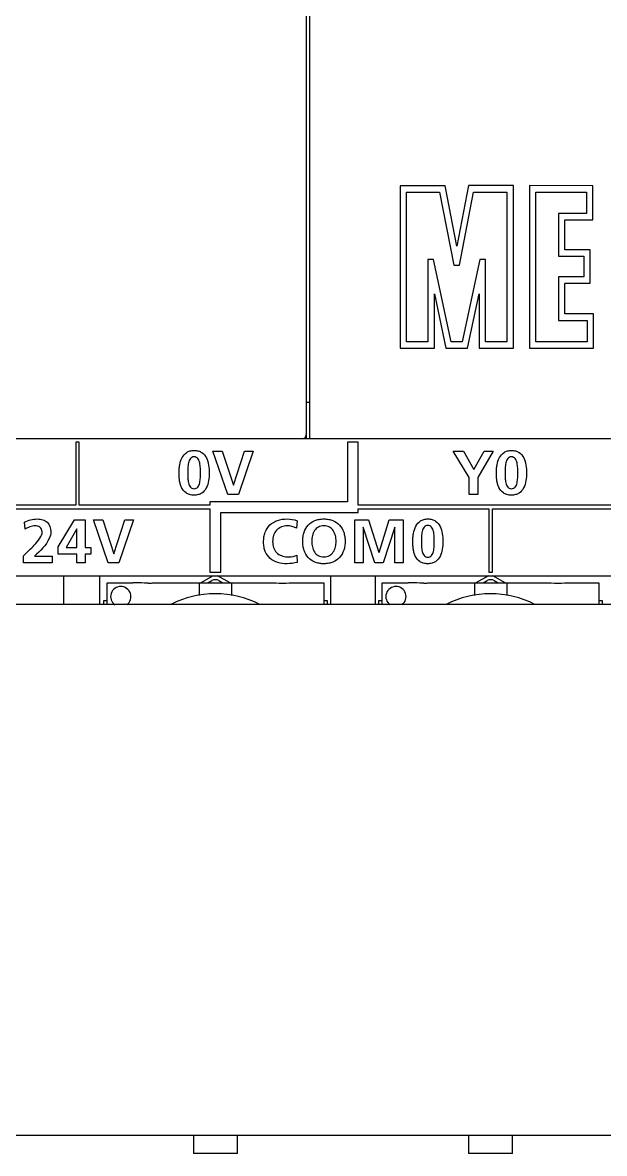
# Model space of a CAD drawing. Header units: millimetres. Extents: x 0 to 900, y 0 to 297.
# Drawn here: x 671.11 to 673.123, y 139.555 to 143.47 of the extents above; entities that cross this region are included whole.
import ezdxf

# ---------------------------------------------------------------- set-up
doc = ezdxf.new("R2010")
doc.units = ezdxf.units.MM

msp = doc.modelspace()

# ---------------------------------------------------------------- linework, layer by layer
at = {"color": 7, "linetype": 'Continuous'}
for p, q in [((672.09128072, 148.45542821), (672.09128072, 142.03042821)), ((672.10378072, 142.03042821), (672.10378072, 148.45542821)), ((672.41628072, 142.90542137), (672.41628072, 142.34292821)), ((672.57161001, 142.90542137), (672.41628072, 142.90542137)), ((672.57191292, 142.90523963), (672.57161001, 142.90542137)), ((672.61225976, 142.69665977), (672.57191292, 142.90523963)), ((672.65284893, 142.90560311), (672.61225976, 142.69665977)), ((672.80854171, 142.90560311), (672.65284893, 142.90560311)), ((672.80854171, 142.34286762), (672.80854171, 142.90560311)), ((672.86354912, 142.90560311), (672.86354912, 142.34292821)), ((673.08285178, 142.90542137), (672.86354912, 142.90560311)), ((673.08285178, 142.78710698), (673.08285178, 142.90542137)), ((672.43772634, 142.3651008), (672.43772634, 142.88336994)), ((672.43772634, 142.88336994), (672.55258763, 142.88336994)), ((672.55258763, 142.88336994), (672.60165811, 142.63038433)), ((672.62152863, 142.63044491), (672.67072028, 142.88336994)), ((672.67072028, 142.88336994), (672.67072028, 142.8831882)), ((672.67072028, 142.8831882), (672.78564215, 142.8831882)), ((672.78564215, 142.8831882), (672.78558157, 142.3651008)), ((672.88572171, 142.8831882), (673.06067919, 142.88336994)), ((672.88584287, 142.3651008), (672.88572171, 142.8831882)), ((673.06067919, 142.88336994), (673.06067919, 142.80927957)), ((672.96441623, 142.80927957), (672.96441623, 142.6611594)), ((673.06067919, 142.80927957), (672.96441623, 142.80927957)), ((672.98658882, 142.68333199), (672.98658882, 142.78710698)), ((672.98658882, 142.78710698), (673.08285178, 142.78710698)), ((672.51181672, 142.65001252), (672.51181672, 142.3651008)), ((672.53162665, 142.64995194), (672.51181672, 142.65001252)), ((672.59305563, 142.3651008), (672.53162665, 142.64995194)), ((672.69210532, 142.65001252), (672.63061576, 142.3651008)), ((672.71155177, 142.65001252), (672.69210532, 142.65001252)), ((672.71155177, 142.3651008), (672.71155177, 142.65001252)), ((672.96441623, 142.6611594), (673.05219787, 142.6611594)), ((673.07406756, 142.68339257), (672.98658882, 142.68333199)), ((673.05219787, 142.6611594), (673.05189497, 142.66109881)), ((673.05189497, 142.66109881), (673.05189497, 142.58991632)), ((673.07406756, 142.56768315), (673.07406756, 142.68339257)), ((672.60165811, 142.63038433), (672.62152863, 142.63044491)), ((672.96441623, 142.58991632), (672.96441623, 142.43913059)), ((673.05189497, 142.58991632), (672.96441623, 142.58991632)), ((672.98658882, 142.56744083), (672.98689172, 142.56774373)), ((672.98658882, 142.46136376), (672.98658882, 142.56744083)), ((672.98689172, 142.56774373), (673.07406756, 142.56768315)), ((672.53471628, 142.34292821), (672.5346557, 142.5311529)), ((672.5346557, 142.5311529), (672.57488138, 142.34292821)), ((672.64963814, 142.34286762), (672.68980325, 142.5311529)), ((672.68980325, 142.5311529), (672.68986383, 142.34286762)), ((673.08582024, 142.46136376), (672.98658882, 142.46136376)), ((673.08569908, 142.34286762), (673.08582024, 142.46136376)), ((672.96441623, 142.43913059), (673.06364765, 142.43913059)), ((673.06364765, 142.43913059), (673.06346591, 142.3651008)), ((672.41628072, 142.34292821), (672.53471628, 142.34292821)), ((672.51181672, 142.3651008), (672.43772634, 142.3651008)), ((672.57488138, 142.34292821), (672.64963814, 142.34286762)), ((672.63061576, 142.3651008), (672.59305563, 142.3651008)), ((672.68986383, 142.34286762), (672.69004557, 142.34292821)), ((672.69004557, 142.34292821), (672.80854171, 142.34286762)), ((672.78558157, 142.3651008), (672.71155177, 142.3651008)), ((672.86354912, 142.34292821), (673.08569908, 142.34286762)), ((673.06346591, 142.3651008), (672.88584287, 142.3651008)), ((672.10378072, 142.15542821), (672.09128072, 142.15542821)), ((668.67878072, 142.03042821), (680.42878072, 142.03042821)), ((671.29349827, 142.01782598), (671.29349827, 141.79912708)), ((671.30598689, 142.01782598), (671.29349827, 142.01782598)), ((671.30598689, 141.79912708), (671.30598689, 142.01782598)), ((671.81991547, 141.83659435), (671.76841068, 141.98641474)), ((671.76841068, 141.98641474), (671.80060118, 141.98641474)), ((671.80060118, 141.98641474), (671.83903598, 141.86880638)), ((671.83946663, 141.86880638), (671.87744926, 141.98641474)), ((671.90729276, 141.98641474), (671.85684303, 141.83659435)), ((671.87744926, 141.98641474), (671.90729276, 141.98641474)), ((672.23397755, 142.01782598), (672.23397755, 141.81161571)), ((672.27148648, 142.01782598), (672.23397755, 142.01782598)), ((672.27148648, 141.79912708), (672.27148648, 142.01782598)), ((672.65497357, 141.89585071), (672.60023896, 141.98641474)), ((672.60023896, 141.98641474), (672.63544395, 141.98641474)), ((672.63544395, 141.98641474), (672.67086426, 141.92351946)), ((672.67086426, 141.92351946), (672.706909, 141.98641474)), ((672.73869039, 141.98641474), (672.68501085, 141.89585071)), ((672.706909, 141.98641474), (672.73869039, 141.98641474)), ((672.65497357, 141.83659435), (672.65497357, 141.89585071)), ((672.68501085, 141.89585071), (672.68501085, 141.83659435)), ((671.85684303, 141.83659435), (671.81991547, 141.83659435)), ((672.68501085, 141.83659435), (672.65497357, 141.83659435)), ((671.29349827, 141.79912708), (670.81722964, 141.79912708)), ((671.75770623, 141.79912708), (671.30598689, 141.79912708)), ((671.75770623, 141.81161571), (671.75770623, 141.79912708)), ((672.23397755, 141.81161571), (671.75770623, 141.81161571)), ((673.19947444, 141.79912708), (672.27148648, 141.79912708)), ((670.82971826, 141.78663846), (671.75770623, 141.78663846)), ((671.23305795, 141.65469113), (671.28908449, 141.74913094)), ((671.28908449, 141.74913094), (671.32644269, 141.74913094)), ((671.32644269, 141.74913094), (671.32644269, 141.65275324)), ((671.40630527, 141.59931056), (671.35477894, 141.74913094)), ((671.35477894, 141.74913094), (671.38699097, 141.74913094)), ((671.38699097, 141.74913094), (671.42540425, 141.63152259)), ((671.42583489, 141.63152259), (671.46381752, 141.74913094)), ((671.49366102, 141.74913094), (671.4432113, 141.59931056)), ((671.46381752, 141.74913094), (671.49366102, 141.74913094)), ((671.75770623, 141.78663846), (671.75770623, 141.56786959)), ((671.79521785, 141.56786959), (671.79521785, 141.77410678)), ((671.79521785, 141.77410678), (672.27148648, 141.77410678)), ((672.25899739, 141.59930753), (672.25899739, 141.74917374)), ((672.25899739, 141.74917374), (672.30707717, 141.74917374)), ((672.27148648, 141.77410678), (672.27148648, 141.78663846)), ((672.27148648, 141.78663846), (672.72322735, 141.78663846)), ((672.30707717, 141.74917374), (672.34271256, 141.63561321)), ((672.34314472, 141.63561321), (672.37875806, 141.74917374)), ((672.37875806, 141.74917374), (672.42684224, 141.74917374)), ((672.42684224, 141.74917374), (672.42684224, 141.59930753)), ((672.72322735, 141.78663846), (672.72322735, 141.56786959)), ((672.73571597, 141.56786959), (672.73571597, 141.78663846)), ((672.73571597, 141.78663846), (673.66368779, 141.78663846)), ((671.1183349, 141.71610069), (671.11596637, 141.74099181)), ((671.29724516, 141.7177802), (671.26010228, 141.65275324)), ((671.2976758, 141.65275324), (671.2976758, 141.7177802)), ((672.05980344, 141.74550921), (672.05765147, 141.7201486)), ((672.28776235, 141.72255633), (672.28776235, 141.59930753)), ((672.32854395, 141.59930753), (672.28819451, 141.72294439)), ((672.39766276, 141.72294439), (672.35731332, 141.59930753)), ((672.39809492, 141.59930753), (672.39809492, 141.72294439)), ((671.23305795, 141.63044598), (671.23305795, 141.65469113)), ((671.26010228, 141.65275324), (671.2976758, 141.65275324)), ((671.32644269, 141.65275324), (671.34554167, 141.65275324)), ((671.34554167, 141.65275324), (671.34554167, 141.63044598)), ((671.11254276, 141.59931056), (671.11254276, 141.62441699)), ((671.21212875, 141.59931056), (671.11254276, 141.59931056)), ((671.15095604, 141.62290974), (671.21212875, 141.62290974)), ((671.21212875, 141.62290974), (671.21212875, 141.59931056)), ((671.2976758, 141.63044598), (671.23305795, 141.63044598)), ((671.2976758, 141.59931056), (671.2976758, 141.63044598)), ((671.32644269, 141.59931056), (671.2976758, 141.59931056)), ((671.32644269, 141.63044598), (671.32644269, 141.59931056)), ((671.34554167, 141.63044598), (671.32644269, 141.63044598)), ((671.4432113, 141.59931056), (671.40630527, 141.59931056)), ((672.05872746, 141.62661286), (672.06001952, 141.60146029)), ((672.28776235, 141.59930753), (672.25899739, 141.59930753)), ((672.35731332, 141.59930753), (672.32854395, 141.59930753)), ((672.42684224, 141.59930753), (672.39809492, 141.59930753)), ((668.86628072, 141.55542821), (680.24128072, 141.55542821)), ((671.25190572, 141.45542821), (671.25190572, 141.55542821)), ((671.37690572, 141.45542821), (671.37690572, 141.55542821)), ((671.76942977, 141.55542821), (671.7261285, 141.53042821)), ((671.75770623, 141.56786959), (671.79521785, 141.56786959)), ((671.82768294, 141.53042821), (671.78438167, 141.55542821)), ((672.17690572, 141.45542821), (672.17690572, 141.55542821)), ((672.32940572, 141.55542821), (672.32940572, 141.45542821)), ((672.72192977, 141.55542821), (672.6786285, 141.53042821)), ((672.72322735, 141.56786959), (672.73571597, 141.56786959)), ((672.78018294, 141.53042821), (672.73688167, 141.55542821)), ((671.40190572, 141.45542821), (671.40190572, 141.53042821)), ((671.40190572, 141.53042821), (671.49155237, 141.53042821)), ((671.60322905, 141.53042821), (671.95058239, 141.53042821)), ((671.72065572, 141.53042821), (671.72065572, 141.48662804)), ((671.75092496, 141.53042821), (671.76440572, 141.53821133)), ((671.78940572, 141.53821133), (671.80288648, 141.53042821)), ((671.83315572, 141.53042821), (671.83315572, 141.48663121)), ((672.06225907, 141.53042821), (672.15190572, 141.53042821)), ((672.15190572, 141.53042821), (672.15190572, 141.45542821)), ((672.35440572, 141.45542821), (672.35440572, 141.53042821)), ((672.35440572, 141.53042821), (672.44405237, 141.53042821)), ((672.55572905, 141.53042821), (672.90308239, 141.53042821)), ((672.67315572, 141.53042821), (672.67315572, 141.48662804)), ((672.70342496, 141.53042821), (672.71690572, 141.53821133)), ((672.74190572, 141.53821133), (672.75538648, 141.53042821)), ((672.78565572, 141.53042821), (672.78565572, 141.48663121)), ((673.01475907, 141.53042821), (673.10440572, 141.53042821)), ((673.10440572, 141.53042821), (673.10440572, 141.45542821)), ((679.97253072, 141.45542821), (669.13503072, 141.45542821)), ((671.38940572, 141.46792821), (671.38940572, 141.45542821)), ((671.40190572, 141.46792821), (671.38940572, 141.46792821)), ((672.16440572, 141.46792821), (672.15190572, 141.46792821)), ((672.16440572, 141.45542821), (672.16440572, 141.46792821)), ((672.34190572, 141.46792821), (672.34190572, 141.45542821)), ((672.35440572, 141.46792821), (672.34190572, 141.46792821)), ((673.11690572, 141.46792821), (673.10440572, 141.46792821)), ((673.11690572, 141.45542821), (673.11690572, 141.46792821)), ((668.67878072, 139.61792821), (680.42878072, 139.61792821)), ((671.70065572, 139.61792821), (671.70065572, 139.55542821)), ((671.85315572, 139.55542821), (671.85315572, 139.61792821)), ((672.65315572, 139.61792821), (672.65315572, 139.55542821)), ((672.80565572, 139.55542821), (672.80565572, 139.61792821)), ((671.85315572, 139.55542821), (671.70065572, 139.55542821)), ((672.80565572, 139.55542821), (672.65315572, 139.55542821))]:
    msp.add_line(p, q, dxfattribs=at)
for centre, radius, start, end in [((672.07878072, 142.04292821), 0.0125, 270, 0), ((671.44940572, 141.48292821), 0.035, 306.88766538, 233.50291509), ((671.77690572, 141.51656069), 0.025, 60, 120), ((672.40190572, 141.48292821), 0.035, 306.88766538, 233.50291509), ((672.72940572, 141.51656069), 0.025, 60, 120), ((671.77690572, 141.15542821), 0.3375, 62.9444042, 117.15920366), ((672.72940572, 141.15542821), 0.3375, 62.9444042, 117.15920366)]:
    msp.add_arc(centre, radius, start, end, dxfattribs=at)
for points, knots in [([(671.65106071, 141.9110739), (671.65106148, 141.91225042), (671.65108279, 141.91460674), (671.65122183, 141.91932177), (671.65171473, 141.92752229), (671.65375598, 141.94322286), (671.65984237, 141.96411603), (671.67380998, 141.98108848), (671.68947853, 141.98798106), (671.7033337, 141.98955197), (671.71737725, 141.98793868), (671.73366797, 141.98075474), (671.74756546, 141.96318659), (671.75424747, 141.9378214), (671.75539136, 141.92005682), (671.75538376, 141.9110739)], [0, 0, 0, 0, 0.0167490215, 0.0335442556, 0.0671519723, 0.1336494341, 0.2588456675, 0.3729309526, 0.4319614291, 0.4983820143, 0.5692902488, 0.630935449, 0.747337393, 0.8722406574, 1, 1, 1, 1]), ([(672.74930572, 141.9110739), (672.74930649, 141.91225042), (672.74932781, 141.91460674), (672.74946684, 141.91932177), (672.74995975, 141.92752229), (672.75200099, 141.94322286), (672.75808738, 141.96411603), (672.77205499, 141.98108848), (672.78772355, 141.98798106), (672.80157871, 141.98955197), (672.81562226, 141.98793868), (672.83191298, 141.98075474), (672.84581043, 141.96318658), (672.85249266, 141.93782141), (672.85363599, 141.9200568), (672.85362877, 141.9110739)], [0, 0, 0, 0, 0.0167490215, 0.0335442556, 0.0671519723, 0.1336494341, 0.2588456675, 0.3729309526, 0.4319614291, 0.4983820143, 0.5692902488, 0.630935449, 0.747337393, 0.8722406574, 1, 1, 1, 1]), ([(671.72532494, 141.9110739), (671.72532494, 141.9166868), (671.72524346, 141.92845484), (671.72340368, 141.94535718), (671.71860978, 141.95895371), (671.71050427, 141.9657042), (671.70306307, 141.96716918), (671.69564435, 141.96569908), (671.68768103, 141.95890834), (671.68300846, 141.94533904), (671.68119808, 141.92845238), (671.68111953, 141.91668676), (671.68111953, 141.9110739)], [0, 0, 0, 0, 0.1281898739, 0.2680258956, 0.3899638948, 0.4436596168, 0.50101667, 0.5573694731, 0.6104613112, 0.7320199422, 0.8718111242, 1, 1, 1, 1]), ([(672.82359148, 141.9110739), (672.82359148, 141.9166868), (672.82350985, 141.92845496), (672.82166852, 141.94535819), (672.8168682, 141.95895599), (672.80875526, 141.96570459), (672.80131048, 141.9671691), (672.79388935, 141.96569922), (672.78592605, 141.95890825), (672.78125347, 141.94533907), (672.77944309, 141.92845237), (672.77936454, 141.91668676), (672.77936454, 141.9110739)], [0, 0, 0, 0, 0.1281761678, 0.2679995627, 0.3899445998, 0.4436664581, 0.501070228, 0.5574169824, 0.610503122, 0.7320487056, 0.8718248832, 1, 1, 1, 1]), ([(671.75538376, 141.9110739), (671.75537619, 141.90213421), (671.75421619, 141.88449627), (671.747388, 141.85935759), (671.73344419, 141.84209601), (671.71725808, 141.8350442), (671.70275072, 141.83344094), (671.68808083, 141.83509799), (671.67143389, 141.84256995), (671.660565, 141.85691044), (671.65500709, 141.87291881), (671.65247494, 141.88574214), (671.65145808, 141.89652323), (671.65115061, 141.90396818), (671.65107294, 141.90807171), (671.65106005, 141.91008137), (671.65106071, 141.9110739)], [0, 0, 0, 0, 0.1275825515, 0.2517130206, 0.3675115203, 0.428926311, 0.4994723265, 0.5738461612, 0.6373846521, 0.7552818257, 0.8167346508, 0.8793934989, 0.9413707814, 0.9712912125, 0.9858215764, 1, 1, 1, 1]), ([(671.68111953, 141.9110739), (671.68111953, 141.90556777), (671.681171, 141.8940053), (671.68292377, 141.87737856), (671.68761052, 141.8639718), (671.69561242, 141.85730379), (671.70306316, 141.85587346), (671.71053623, 141.85729909), (671.71867908, 141.8639271), (671.72348839, 141.87735978), (671.72527049, 141.89400298), (671.72532494, 141.90556773), (671.72532494, 141.9110739)], [0, 0, 0, 0, 0.1272097062, 0.2664081475, 0.3879212691, 0.4415290724, 0.4989670508, 0.5574218895, 0.6116449219, 0.7335457946, 0.8727893548, 1, 1, 1, 1]), ([(672.85362877, 141.9110739), (672.85362158, 141.9021343), (672.85246369, 141.88449705), (672.84564188, 141.8593573), (672.83169769, 141.84209456), (672.81550804, 141.83504398), (672.80099987, 141.83344096), (672.78633077, 141.8350982), (672.76968743, 141.84257143), (672.75881905, 141.85691076), (672.75325781, 141.87291865), (672.75072294, 141.88574198), (672.74970416, 141.89652317), (672.74939591, 141.90396818), (672.74931799, 141.9080717), (672.74930507, 141.91008137), (672.74930572, 141.9110739)], [0, 0, 0, 0, 0.1275815302, 0.2517048703, 0.3675003056, 0.4289277585, 0.4995030283, 0.573847733, 0.6373737368, 0.7552740506, 0.8167307761, 0.8793922465, 0.941370597, 0.9712911753, 0.9858215644, 1, 1, 1, 1]), ([(672.77936454, 141.9110739), (672.77936454, 141.90556777), (672.77941601, 141.89400531), (672.78116878, 141.87737853), (672.78585554, 141.86397188), (672.79385743, 141.85730367), (672.80131057, 141.85587354), (672.80878722, 141.85729872), (672.81693744, 141.86392484), (672.82175323, 141.87735874), (672.82353688, 141.89400287), (672.82359148, 141.90556773), (672.82359148, 141.9110739)], [0, 0, 0, 0, 0.1271958341, 0.266379096, 0.3878789667, 0.441480924, 0.4989126389, 0.5574146388, 0.6116642537, 0.7335724035, 0.872803177, 1, 1, 1, 1]), ([(671.11596637, 141.74099181), (671.12280199, 141.74445316), (671.13736194, 141.74976092), (671.15923404, 141.7525607), (671.17918427, 141.75035195), (671.20135699, 141.73916968), (671.20741322, 141.71969406), (671.20741322, 141.70791849)], [0, 0, 0, 0, 0.1950522618, 0.3905376681, 0.5566675948, 0.7002294843, 1, 1, 1, 1]), ([(672.02589227, 141.5967234), (672.01468369, 141.5967234), (671.99345726, 141.59907457), (671.96521126, 141.61317187), (671.95024294, 141.63419335), (671.94456515, 141.65441471), (671.94322377, 141.67178887), (671.94453302, 141.68935079), (671.94988178, 141.7103504), (671.96403298, 141.73281904), (671.99239645, 141.74904539), (672.01431961, 141.75175786), (672.02589227, 141.75175786)], [0, 0, 0, 0, 0.1316876571, 0.2470793415, 0.360046948, 0.4225316499, 0.4923443895, 0.563719403, 0.6284959249, 0.7458812074, 0.8640348439, 1, 1, 1, 1]), ([(672.1490246, 141.5967758), (672.14447929, 141.59692162), (672.13482256, 141.59788857), (672.11640155, 141.60298956), (672.09590438, 141.61703138), (672.08420873, 141.63877986), (672.07974211, 141.65844572), (672.07865914, 141.67465429), (672.07974906, 141.69083373), (672.08427182, 141.71037346), (672.09610329, 141.73189308), (672.11660834, 141.7456338), (672.13603399, 141.75091518), (672.14679176, 141.75176342), (672.15243518, 141.75175786)], [0, 0, 0, 0, 0.0573509627, 0.1221857899, 0.2401761229, 0.3594605932, 0.4244498346, 0.4942967706, 0.5639406201, 0.6285476751, 0.7469688314, 0.8643457661, 0.9288391006, 1, 1, 1, 1]), ([(672.15243518, 141.75175786), (672.15801967, 141.75175236), (672.16869789, 141.7508983), (672.18805546, 141.74550341), (672.20850022, 141.73163626), (672.22048095, 141.71017181), (672.22511394, 141.69069831), (672.22624081, 141.67465851), (672.22512016, 141.65859146), (672.22053964, 141.63899753), (672.20869147, 141.61730353), (672.18825461, 141.60313706), (672.1688068, 141.59760454), (672.15692317, 141.59663705), (672.15016093, 141.59673935), (672.1490246, 141.5967758)], [0, 0, 0, 0, 0.0686059913, 0.1311793368, 0.2459979969, 0.3617875381, 0.4244697116, 0.4916198538, 0.5589160602, 0.6219471331, 0.7385895565, 0.8540234176, 0.9169299567, 0.9860311636, 1, 1, 1, 1]), ([(672.45997729, 141.67381068), (672.45997807, 141.67498651), (672.45999938, 141.67734157), (672.46013843, 141.68205461), (672.46063143, 141.69025355), (672.46267321, 141.70595597), (672.46876005, 141.72685426), (672.48272393, 141.74383791), (672.4983934, 141.75073904), (672.51224946, 141.75231164), (672.52629319, 141.75069778), (672.54258472, 141.74351277), (672.55648229, 141.72594027), (672.5631637, 141.70056795), (672.56430653, 141.68279738), (672.56429934, 141.67381068)], [0, 0, 0, 0, 0.0167364584, 0.0335209974, 0.0671125441, 0.1335957519, 0.2588113303, 0.3729247298, 0.4319541697, 0.498363626, 0.5692618647, 0.6308989669, 0.7472937961, 0.8722074294, 1, 1, 1, 1]), ([(671.11254276, 141.62441699), (671.1250958, 141.63658259), (671.14629959, 141.65504481), (671.16836134, 141.68241893), (671.18091209, 141.70522908), (671.17125594, 141.72566325), (671.15222587, 141.72943356), (671.13440947, 141.72535062), (671.12344258, 141.71942403), (671.1183349, 141.71610069)], [0, 0, 0, 0, 0.2930431306, 0.4652032538, 0.6001958828, 0.6955172514, 0.7934679371, 0.8978475681, 1, 1, 1, 1]), ([(672.02524404, 141.72811265), (672.01194318, 141.72811265), (671.99052461, 141.71949795), (671.97713759, 141.69505064), (671.97392891, 141.67387859), (671.97704004, 141.65284899), (671.99076553, 141.62816783), (672.01426501, 141.62047718), (672.03050699, 141.6201815), (672.03279362, 141.62024822)], [0, 0, 0, 0, 0.234944059, 0.3522852462, 0.4801871141, 0.60672911, 0.7225327799, 0.9606407146, 1, 1, 1, 1]), ([(672.15243518, 141.72811265), (672.1489429, 141.72811248), (672.14229683, 141.72739913), (672.13040756, 141.72285452), (672.11894193, 141.71172553), (672.11179553, 141.69403807), (672.10966433, 141.67453585), (672.11163752, 141.6549732), (672.11856203, 141.63696774), (672.13005281, 141.62564494), (672.14209442, 141.62107599), (672.14886126, 141.62036878), (672.15243518, 141.62036862)], [0, 0, 0, 0, 0.0681918012, 0.1297742627, 0.2464477766, 0.3685271704, 0.4967402873, 0.6276100431, 0.7507307947, 0.8678688106, 0.930214589, 1, 1, 1, 1]), ([(672.15243518, 141.62036862), (672.15601124, 141.62036845), (672.16278114, 141.62107579), (672.17482622, 141.62564356), (672.18631742, 141.63696721), (672.19323563, 141.65497425), (672.19520462, 141.67453583), (672.19307764, 141.69403704), (672.18593732, 141.71172607), (672.17447131, 141.72285587), (672.16257864, 141.72739933), (672.15592955, 141.72811282), (672.15243518, 141.72811265)], [0, 0, 0, 0, 0.0698218488, 0.1321812184, 0.2493050912, 0.3724028738, 0.5032601605, 0.6314608323, 0.7535172241, 0.8701767094, 0.931772452, 1, 1, 1, 1]), ([(672.53426436, 141.67381068), (672.53426436, 141.67942045), (672.53418248, 141.6911856), (672.53234058, 141.70808726), (672.52754043, 141.72168707), (672.51942704, 141.72843873), (672.51198171, 141.72990441), (672.50456036, 141.72843327), (672.4965987, 141.72163867), (672.491928, 141.70806789), (672.49011748, 141.69118297), (672.49003873, 141.67942041), (672.49003873, 141.67381068)], [0, 0, 0, 0, 0.1281126915, 0.267947713, 0.3899329346, 0.4436706359, 0.5010848918, 0.5574275482, 0.6105208621, 0.7321012207, 0.8718883745, 1, 1, 1, 1]), ([(671.20741322, 141.70791849), (671.20741322, 141.69994591), (671.19781124, 141.66535568), (671.1699947, 141.64163025), (671.15095604, 141.62290974)], [0, 0, 0, 0, 0.2299345095, 1, 1, 1, 1]), ([(672.56429934, 141.67381068), (672.56429218, 141.66486659), (672.56313474, 141.64722258), (672.55631357, 141.62207496), (672.54236896, 141.60480824), (672.5261787, 141.5977569), (672.51167083, 141.59615386), (672.49700224, 141.59781113), (672.48035906, 141.60528517), (672.46949112, 141.61962673), (672.46392991, 141.63563768), (672.46139476, 141.64846536), (672.46037584, 141.6592512), (672.46006751, 141.66670013), (672.45998957, 141.67080632), (672.45997664, 141.67281742), (672.45997729, 141.67381068)], [0, 0, 0, 0, 0.1276190927, 0.2517488927, 0.3675301617, 0.4289456315, 0.4995063439, 0.5738302004, 0.637340832, 0.7552253572, 0.8166822824, 0.8793508314, 0.9413447222, 0.9712768215, 0.9858140173, 1, 1, 1, 1]), ([(672.49003873, 141.67381068), (672.49003873, 141.66830607), (672.4900903, 141.65674251), (672.49184324, 141.64011122), (672.49652705, 141.62669724), (672.50452758, 141.62002103), (672.5119818, 141.61858852), (672.51945985, 141.620016), (672.52761082, 141.62664953), (672.53242536, 141.6400912), (672.53420962, 141.65674002), (672.53426436, 141.66830603), (672.53426436, 141.67381068)], [0, 0, 0, 0, 0.1271276628, 0.2663362076, 0.3878825291, 0.4414860578, 0.498898269, 0.5573951608, 0.6116548409, 0.7336146638, 0.8728713351, 1, 1, 1, 1]), ([(671.54535618, 141.52973922), (671.5408118, 141.52983285), (671.52287926, 141.53018786), (671.50494324, 141.53042821), (671.49155237, 141.53042821)], [0, 0, 0, 0, 0.2534171364, 1, 1, 1, 1]), ([(671.54535618, 141.52973922), (671.55015349, 141.52987276), (671.56944149, 141.53031273), (671.58873549, 141.53042821), (671.60322905, 141.53042821)], [0, 0, 0, 0, 0.2487553343, 1, 1, 1, 1]), ([(671.95058239, 141.53042821), (671.95542296, 141.53042821), (671.97471538, 141.53038918), (671.9940088, 141.53014135), (672.00845526, 141.52973922)], [0, 0, 0, 0, 0.2509022271, 1, 1, 1, 1]), ([(672.00845526, 141.52973922), (672.01299964, 141.52983285), (672.03093219, 141.5301879), (672.0488682, 141.53042821), (672.06225907, 141.53042821)], [0, 0, 0, 0, 0.25341712, 1, 1, 1, 1]), ([(672.49785618, 141.52973922), (672.4933118, 141.52983285), (672.47537926, 141.53018786), (672.45744324, 141.53042821), (672.44405237, 141.53042821)], [0, 0, 0, 0, 0.2534171364, 1, 1, 1, 1]), ([(672.49785618, 141.52973922), (672.50265349, 141.52987276), (672.52194149, 141.53031273), (672.54123549, 141.53042821), (672.55572905, 141.53042821)], [0, 0, 0, 0, 0.2487553343, 1, 1, 1, 1]), ([(672.90308239, 141.53042821), (672.90792296, 141.53042821), (672.92721538, 141.53038918), (672.9465088, 141.53014135), (672.96095526, 141.52973922)], [0, 0, 0, 0, 0.2509022271, 1, 1, 1, 1]), ([(672.96095526, 141.52973922), (672.96549964, 141.52983285), (672.98343219, 141.5301879), (673.0013682, 141.53042821), (673.01475907, 141.53042821)], [0, 0, 0, 0, 0.25341712, 1, 1, 1, 1])]:
    msp.add_open_spline(points, degree=3, knots=knots, dxfattribs=at)
for points in [[(672.02589227, 141.75175786), (672.0373863, 141.75175786), (672.04909185, 141.74967747), (672.05980344, 141.74550921)], [(672.05765147, 141.7201486), (672.04797849, 141.72564171), (672.03636793, 141.72811265), (672.02524404, 141.72811265)], [(672.06001952, 141.60146029), (672.04884049, 141.5988278), (672.03737708, 141.5967234), (672.02589227, 141.5967234)], [(672.03279362, 141.62024822), (672.04194014, 141.62051513), (672.05080941, 141.62252072), (672.05872746, 141.62661286)]]:
    msp.add_open_spline(points, degree=3, dxfattribs=at)

doc.saveas('drawing.dxf')
